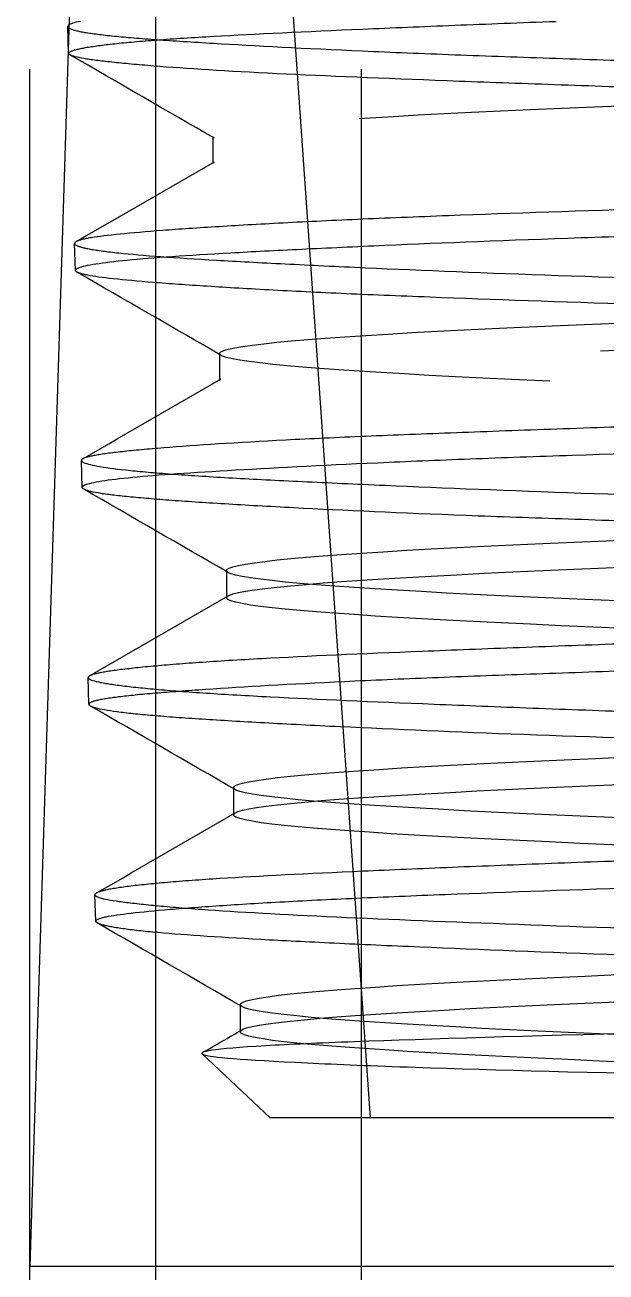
# Model space of a CAD drawing. Header units: millimetres. Extents: x -46397 to 283259, y -8690 to 23983.
# Drawn here: x 273422.9 to 273430.51, y 6804.58 to 6820.93 of the extents above; entities that cross this region are included whole.
import ezdxf

# ---------------------------------------------------------------- set-up
doc = ezdxf.new("R2010")
doc.units = ezdxf.units.MM
doc.linetypes.add('CENTER', pattern=[2, 1.25, -0.25, 0.25, -0.25])
doc.linetypes.add('PHANTOM', pattern=[63.50000000000001, 31.75, -6.35, 6.35, -6.35, 6.35, -6.35])
doc.layers.add('DUONGTAM', color=1, linetype='CENTER', lineweight=0)

# ---------------------------------------------------------------- blocks, each defined once
blk = doc.blocks.new('BO-3')
at = {"color": 251, "linetype": 'PHANTOM', "ltscale": 5, "extrusion": (0, 1, 0)}
for p, q in [((539.2956088372157, 4567.746742069157), (538.2175635868334, 4533.24908948701)), ((542.5611316619324, 4390.191239330507), (542.5611316619324, 4567.746742069179)), ((538.2175635868334, 4390.191239330507), (538.2175635868334, 4562.280497937794)), ((539.8640424600744, 4515.238244416603), (539.8640424600744, 4562.280497937736)), ((542.6763005450484, 4535.196704510501), (540.9773757933872, 4559.492460379053)), ((538.7240649175365, 4549.148747962168), (538.7131144001032, 4549.500457763916)), ((540.6121644246741, 4548.059312359281), (540.6121644246741, 4547.703695323729)), ((538.8126634001674, 4546.303133142999), (538.801651563379, 4546.65681240441)), ((540.7001982819056, 4545.213285314512), (540.7001982819056, 4544.857668278968)), ((538.9012001661758, 4543.459500543973), (538.8902242423792, 4543.812026349016)), ((540.791092446103, 4542.36784269063), (540.791092446103, 4542.012225655079)), ((538.9897272186063, 4540.616179926441), (538.9788277067128, 4540.966251527057)), ((540.8822172472137, 4539.523202016968), (540.8822172472137, 4539.167584981424)), ((539.0782792638638, 4537.772056587), (539.0674483711482, 4538.119924269686)), ((540.97167209693, 4536.67897054565), (540.97167209693, 4536.323353510106)), ((541.3618003640149, 4535.196704510501), (540.4710519846121, 4536.033660648729)), ((568.4733268096461, 4535.196704510508), (541.3618003640149, 4535.196704510508)), ((538.2175635868334, 4533.249089487017), (571.6175635868276, 4533.249089487017))]:
    blk.add_line(p, q, dxfattribs=at)
at = {"color": 251, "linetype": 'PHANTOM', "ltscale": 5}
blk.add_lwpolyline([(-606.0000573569491, 4477.681669438239), (-606.0000573569491, 4527.674642029956, -0.2844896771697005), (-491.0339997755441, 4716.345409370998, -0.2389866582865144), (491.033753531286, 4716.34547604927, -0.2844896771696986), (605.9999426430436, 4527.674642030014), (605.9999426430509, 4477.681669438297)], format="xyb", close=True, dxfattribs=at)
blk.add_lwpolyline([(-600.0000573569491, 4477.681669438239), (-600.0000573569491, 4527.696005619112, -0.2845175878861647), (-488.3209742624063, 4710.993821516439, -0.2389866582865143), (488.3208595484789, 4710.993821516498, -0.284517587886162), (599.9999426430436, 4527.69600561917), (599.9999426430509, 4477.681669438297)], format="xyb", dxfattribs=at)
for points, knots in [([(556.9842061926611, 4535.544134021391), (556.4508933403413, 4535.561680572759), (555.9128016381583, 4535.579227124126), (552.4120812717883, 4535.693086622628), (549.4248986070743, 4535.789399569749), (544.5457099565538, 4535.982025464011), (542.666966264369, 4536.078338411138), (540.7540283998242, 4536.270964305393), (540.725080460601, 4536.367277252513), (542.5356146174599, 4536.559903146775), (544.3702503441309, 4536.656216093896), (549.195998659532, 4536.848841988151), (552.1740679671639, 4536.945154935278), (558.1183445111383, 4537.13778082954), (561.0684379943996, 4537.23409377666), (565.791590453242, 4537.426719670915), (567.5518075364816, 4537.523032618043), (569.1920984845201, 4537.715658512298), (569.0676642172039, 4537.811971459425), (566.9751154226542, 4538.00459735368), (565.0126127409167, 4538.100910300807), (560.0065524497768, 4538.293536195062), (556.9765294931422, 4538.38984914219), (551.0247967730975, 4538.582475036437), (548.1192241318058, 4538.678787983565), (543.5646295486949, 4538.871413877834), (541.9279950616765, 4538.967726824954), (540.56610835623, 4539.160352719202), (540.8446104136237, 4539.256665666337), (543.2158902547671, 4539.449291560584), (545.3022994722123, 4539.545604507719), (550.4776293221512, 4539.738230401967), (553.5525537779613, 4539.834543349101), (559.4972816078225, 4540.027169243349), (562.3509636992821, 4540.123482190476), (566.7248130674707, 4540.316108084731), (568.2330804622907, 4540.412421031859), (569.3114531726169, 4540.605046926114), (568.878572070098, 4540.701359873248), (566.2325508359354, 4540.893985767489), (564.0265253192047, 4540.990298714623), (558.6934547810524, 4541.182924608878), (555.580836287234, 4541.279237556006), (549.6576493377215, 4541.471863450261), (546.8631469054963, 4541.568176397381), (542.6818634597876, 4541.760802291643), (541.3064626075211, 4541.85711523877), (540.5160493557923, 4542.049741133025), (541.1032433137589, 4542.146054080153), (544.0193156856112, 4542.338679974408), (546.3403460102272, 4542.434992921528), (551.8191674246918, 4542.62761881579), (554.9621340645826, 4542.723931762917), (560.8492047555919, 4542.916557657165), (563.5773375755234, 4543.012870604292), (567.5546325928299, 4543.205496498547), (568.7929654231993, 4543.301809445675), (569.2916532026138, 4543.494435339937), (568.5505922167795, 4543.590748287057), (565.3698523225612, 4543.783374181312), (562.9387405202724, 4543.879687128439), (557.3265921660059, 4544.072313022694), (554.1607443729881, 4544.168625969822), (548.324368857051, 4544.361251864077), (545.669678021688, 4544.457564811211), (541.9073649683851, 4544.650190705452), (540.809991407179, 4544.746503652586), (540.6061021062778, 4544.939129546841), (541.5002033944766, 4545.035442493961), (544.9395428508578, 4545.228068388224), (547.4755112121929, 4545.324381335344), (553.2081565094995, 4545.517007229606), (556.3893150972144, 4545.613320176726), (562.1604490608152, 4545.805946070988), (564.7347613623715, 4545.902259018116), (568.2715577721247, 4546.094884912363), (569.2244026107946, 4546.191197859491), (569.1311253467284, 4546.383823753753), (568.0851916970569, 4546.48013670088), (564.3939942070865, 4546.672762595128), (561.7586847281782, 4546.769075542255), (555.9187492998608, 4546.961701436518), (552.7299355390423, 4547.058014383638), (547.0385207515792, 4547.250640277893), (544.5513696954004, 4547.34695322502), (541.2501368302619, 4547.539579119275), (540.4450575440424, 4547.635892066402), (540.8371543134563, 4547.828517960657), (542.0333317992045, 4547.924830907785), (545.9689847467816, 4548.117456802032), (548.6978412349708, 4548.213769749167), (554.6315135297482, 4548.406395643415), (557.820260002336, 4548.502708590542), (563.4175830047461, 4548.695334484804), (565.8109616815345, 4548.791647431932), (568.8670997609152, 4548.984273326179), (569.5215193534968, 4549.080586273314), (568.8296737902856, 4549.273212167562), (567.4852199946763, 4549.369525114689), (563.313160968828, 4549.562151008951), (560.4968176235852, 4549.658463956072), (554.4832767712069, 4549.851089850326), (551.3023681864142, 4549.947402797454), (545.8133683443884, 4550.140028691716), (543.5201841845992, 4550.236341638836), (540.7181297085481, 4550.428967533098), (540.2169119897007, 4550.525280480218), (541.2087052305287, 4550.717906374473), (542.6990913463524, 4550.814219321601), (547.0988762101042, 4551.006845215856), (549.9963935773121, 4551.103158162983), (556.0756520171417, 4551.295784057231), (559.2409229093464, 4551.392097004373), (564.607545533916, 4551.584722898613), (566.7943190875812, 4551.681035845748), (569.3338691392273, 4551.873661740003), (569.6797032157192, 4551.969974687123), (568.3884987918427, 4552.162600581385), (566.7548973177909, 4552.258913528512), (562.1366801083204, 4552.45153942276), (559.1645401659771, 4552.547852369888), (553.0339644888008, 4552.740478264142), (549.8921411790361, 4552.83679121127), (544.6617366534483, 4553.029417105532), (542.5873671044828, 4553.125730052652), (540.3181499913917, 4553.318355946907), (540.1295133110252, 4553.414668894042), (541.718853873841, 4553.607294788289), (543.4925852127199, 4553.703607735417), (548.31934726701, 4553.896233629672), (551.3593344756227, 4553.992546576799), (557.5266117607243, 4554.185172471054), (560.63718677219, 4554.281485418182), (565.7177810351131, 4554.474111312436), (567.673992056516, 4554.570424259564), (569.66566300462, 4554.763050153819), (569.6956632817164, 4554.859363100946), (567.8102015237673, 4555.051988995201), (565.8997889592138, 4555.148301942321), (560.8749427334114, 4555.340927836583), (557.7740920340875, 4555.437240783704), (551.5849092088174, 4555.629866677966), (548.5133546863508, 4555.726179625086), (543.595878998749, 4555.918805519341), (541.7633264642791, 4556.015118466468), (540.0557780356612, 4556.207744360723), (540.1854725837475, 4556.304057307851), (542.3643011772365, 4556.496683202105), (544.407589504437, 4556.592996149233), (549.6195084447681, 4556.785622043488), (552.7740463982627, 4556.881934990615), (558.9701937545615, 4557.07456088487), (561.9950035168731, 4557.170873831998), (566.7363708038465, 4557.363499726252), (568.4400346013426, 4557.45981267338), (569.8575411554193, 4557.652438567635), (569.5674788710312, 4557.748751514762), (567.0987748886691, 4557.94137740901), (564.9267658379395, 4558.037690356145), (559.5393125314731, 4558.230316250399), (556.338439440995, 4558.326629197527), (550.1503774366283, 4558.519255091775), (547.1799693946377, 4558.615568038902), (542.627347799571, 4558.808193933164), (541.057518714224, 4558.904506880284), (539.9352977805247, 4559.097132774546), (540.3860112065449, 4559.193445721674), (543.140366220905, 4559.386071615922), (545.4365995413391, 4559.482384563056), (550.987547319266, 4559.675010457304), (554.2272446642746, 4559.771323404431), (560.39209911332, 4559.963949298686), (563.3005351225438, 4560.060262245814), (567.6521596400416, 4560.252888140069), (569.0835062553524, 4560.349201087196), (569.9058904711856, 4560.541826981451), (569.2946350527054, 4560.638139928578), (566.2595802472497, 4560.830765822826), (563.8439514669008, 4560.927078769968), (558.1420239150466, 4561.119704664208), (554.871154351451, 4561.216017611343), (548.7446650339989, 4561.408643505598), (545.90566548676, 4561.504956452711), (541.7668709189165, 4561.697582346987), (540.4783430313691, 4561.793895294108), (539.959638568107, 4561.986521188363), (540.7309321851353, 4562.082834135483), (542.9665122255392, 4562.212930700993), (543.6546884534473, 4562.246714319368), (544.4295828714385, 4562.280497937743)], [0.01420169776842965, 0.01420169776842965, 0.01420169776842965, 0.01420169776842965, 0.015625, 0.015625, 0.0234375, 0.0234375, 0.03125, 0.03125, 0.0390625, 0.0390625, 0.046875, 0.046875, 0.0546875, 0.0546875, 0.06249999999999999, 0.06249999999999999, 0.0703125, 0.0703125, 0.078125, 0.078125, 0.0859375, 0.0859375, 0.09375, 0.09375, 0.1015625, 0.1015625, 0.109375, 0.109375, 0.1171875, 0.1171875, 0.125, 0.125, 0.1328125, 0.1328125, 0.140625, 0.140625, 0.1484375, 0.1484375, 0.15625, 0.15625, 0.1640625, 0.1640625, 0.171875, 0.171875, 0.1796875, 0.1796875, 0.1875, 0.1875, 0.1953125, 0.1953125, 0.203125, 0.203125, 0.2109375, 0.2109375, 0.21875, 0.21875, 0.2265625, 0.2265625, 0.234375, 0.234375, 0.2421875, 0.2421875, 0.25, 0.25, 0.2578125, 0.2578125, 0.265625, 0.265625, 0.2734375, 0.2734375, 0.28125, 0.28125, 0.2890625, 0.2890625, 0.296875, 0.296875, 0.3046875, 0.3046875, 0.3125, 0.3125, 0.3203125, 0.3203125, 0.328125, 0.328125, 0.3359375, 0.3359375, 0.34375, 0.34375, 0.3515625, 0.3515625, 0.359375, 0.359375, 0.3671875, 0.3671875, 0.375, 0.375, 0.3828125, 0.3828125, 0.390625, 0.390625, 0.3984375, 0.3984375, 0.4062499999999999, 0.4062499999999999, 0.4140624999999999, 0.4140624999999999, 0.4218749999999999, 0.4218749999999999, 0.4296874999999999, 0.4296874999999999, 0.4375000000000001, 0.4375000000000001, 0.4453125000000001, 0.4453125000000001, 0.4531250000000001, 0.4531250000000001, 0.4609375000000001, 0.4609375000000001, 0.4687500000000001, 0.4687500000000001, 0.4765625, 0.4765625, 0.484375, 0.484375, 0.4921875, 0.4921875, 0.5, 0.5, 0.5078125, 0.5078125, 0.515625, 0.515625, 0.5234375, 0.5234375, 0.53125, 0.53125, 0.5390625, 0.5390625, 0.546875, 0.546875, 0.5546875, 0.5546875, 0.5625, 0.5625, 0.5703125, 0.5703125, 0.578125, 0.578125, 0.5859375, 0.5859375, 0.59375, 0.59375, 0.6015625, 0.6015625, 0.609375, 0.609375, 0.6171875, 0.6171875, 0.625, 0.625, 0.6328125, 0.6328125, 0.640625, 0.640625, 0.6484375, 0.6484375, 0.65625, 0.65625, 0.6640625, 0.6640625, 0.671875, 0.671875, 0.6796875, 0.6796875, 0.6875, 0.6875, 0.6953125, 0.6953125, 0.703125, 0.703125, 0.7109375, 0.7109375, 0.71875, 0.71875, 0.7265625, 0.7265625, 0.734375, 0.734375, 0.7371153846154165, 0.7371153846154165, 0.7371153846154165, 0.7371153846154165]), ([(566.3550041261187, 4535.530140692146), (565.5793030514033, 4535.574575815077), (564.640794843901, 4535.619001261988), (561.2537858443684, 4535.75976481679), (558.3345506310579, 4535.856077763918), (552.4120812717883, 4536.048703658173), (549.4248986070743, 4536.1450166053), (544.5457099565538, 4536.337642499555), (542.666966264369, 4536.433955446682), (540.7540283998242, 4536.626581340937), (540.725080460601, 4536.722894288065), (542.5356146174599, 4536.91552018232), (544.3702503441309, 4537.011833129447), (549.195998659532, 4537.204459023702), (552.1740679671639, 4537.300771970822), (558.1183445111383, 4537.493397865084), (561.0684379943996, 4537.589710812204), (565.791590453242, 4537.782336706467), (567.5518075364816, 4537.878649653587), (569.1920984845201, 4538.071275547849), (569.0676642172039, 4538.167588494976), (566.9751154226542, 4538.360214389224), (565.0126127409167, 4538.456527336351), (560.0065524497768, 4538.649153230606), (556.9765294931422, 4538.745466177741), (551.0247967730975, 4538.938092071989), (548.1192241318058, 4539.034405019109), (543.5646295486949, 4539.227030913378), (541.9279950616765, 4539.323343860498), (540.56610835623, 4539.515969754753), (540.8446104136237, 4539.612282701881), (543.2158902547671, 4539.804908596136), (545.3022994722123, 4539.901221543263), (550.4776293221512, 4540.093847437518), (553.5525537779613, 4540.190160384645), (559.4972816078225, 4540.382786278893), (562.3509636992821, 4540.479099226028), (566.7248130674707, 4540.671725120283), (568.2330804622907, 4540.76803806741), (569.3114531726169, 4540.960663961658), (568.878572070098, 4541.056976908792), (566.2325508359354, 4541.24960280304), (564.0265253192047, 4541.345915750167), (558.6934547810524, 4541.53854164443), (555.580836287234, 4541.63485459155), (549.6576493377215, 4541.827480485812), (546.8631469054963, 4541.923793432932), (542.6818634597876, 4542.116419327194), (541.3064626075211, 4542.212732274314), (540.5160493557923, 4542.405358168569), (541.1032433137589, 4542.501671115697), (544.0193156856112, 4542.694297009952), (546.3403460102272, 4542.790609957079), (551.8191674246918, 4542.983235851334), (554.9621340645826, 4543.079548798461), (560.8492047555919, 4543.272174692716), (563.5773375755234, 4543.368487639844), (567.5546325928299, 4543.561113534099), (568.7929654231993, 4543.657426481219), (569.2916532026138, 4543.850052375481), (568.5505922167795, 4543.946365322601), (565.3698523225612, 4544.138991216863), (562.9387405202724, 4544.235304163991), (557.3265921660059, 4544.427930058246), (554.1607443729881, 4544.524243005366), (548.324368857051, 4544.716868899628), (545.669678021688, 4544.813181846755), (541.9073649683851, 4545.005807740996), (540.809991407179, 4545.102120688138), (540.6061021062778, 4545.294746582385), (541.5002033944766, 4545.391059529513), (544.9395428508578, 4545.583685423768), (547.4755112121929, 4545.679998370888), (553.2081565094995, 4545.87262426515), (556.3893150972144, 4545.968937212278), (562.1604490608152, 4546.161563106532), (564.7347613623715, 4546.25787605366), (568.2715577721247, 4546.450501947915), (569.2244026107946, 4546.546814895035), (569.1311253467284, 4546.739440789297), (568.0851916970569, 4546.835753736425), (564.3939942070865, 4547.028379630672), (561.7586847281782, 4547.1246925778), (555.9187492998608, 4547.317318472062), (552.7299355390423, 4547.413631419189), (547.0385207515792, 4547.606257313437), (544.5513696954004, 4547.702570260564), (541.2501368302619, 4547.895196154819), (540.4450575440424, 4547.991509101947), (540.8371543134563, 4548.184134996209), (542.0333317992045, 4548.280447943336), (545.9689847467816, 4548.473073837584), (548.6978412349708, 4548.569386784719), (554.6315135297482, 4548.762012678966), (557.820260002336, 4548.858325626094), (563.4175830047461, 4549.050951520348), (565.8109616815345, 4549.147264467476), (568.8670997609152, 4549.339890361724), (569.5215193534968, 4549.436203308858), (568.8296737902856, 4549.628829203113), (567.4852199946763, 4549.725142150233), (563.313160968828, 4549.917768044495), (560.4968176235852, 4550.014080991623), (554.4832767712069, 4550.206706885878), (551.3023681864142, 4550.303019832998), (545.8133683443884, 4550.49564572726), (543.5201841845992, 4550.59195867438), (540.7181297085481, 4550.784584568642), (540.2169119897007, 4550.880897515763), (541.2087052305287, 4551.073523410018), (542.6990913463524, 4551.169836357152), (547.0988762101042, 4551.3624622514), (549.9963935773121, 4551.458775198535), (556.0756520171417, 4551.651401092782), (559.2409229093464, 4551.747714039917), (564.607545533916, 4551.940339934157), (566.7943190875812, 4552.036652881292), (569.3338691392273, 4552.229278775547), (569.6797032157192, 4552.325591722674), (568.3884987918427, 4552.518217616929), (566.7548973177909, 4552.614530564057), (562.1366801083204, 4552.807156458312), (559.1645401659771, 4552.903469405439), (553.0339644888008, 4553.096095299694), (549.8921411790361, 4553.192408246814), (544.6617366534483, 4553.385034141076), (542.5873671044828, 4553.481347088196), (540.3181499913917, 4553.673972982459), (540.1295133110252, 4553.770285929586), (541.718853873841, 4553.962911823834), (543.4925852127199, 4554.059224770961), (548.31934726701, 4554.251850665216), (551.3593344756227, 4554.348163612343), (557.5266117607243, 4554.540789506598), (560.63718677219, 4554.637102453726), (565.7177810351131, 4554.829728347981), (567.673992056516, 4554.926041295108), (569.66566300462, 4555.118667189363), (569.6956632817164, 4555.21498013649), (567.8102015237673, 4555.407606030745), (565.8997889592138, 4555.503918977873), (560.8749427334114, 4555.696544872128), (557.7740920340875, 4555.792857819248), (551.5849092088174, 4555.98548371351), (548.5133546863508, 4556.081796660637), (543.595878998749, 4556.274422554892), (541.7633264642791, 4556.37073550202), (540.0557780356612, 4556.563361396275), (540.1854725837475, 4556.659674343395), (542.3643011772365, 4556.852300237657), (544.407589504437, 4556.948613184784), (549.6195084447681, 4557.141239079039), (552.7740463982627, 4557.237552026159), (558.9701937545615, 4557.430177920414), (561.9950035168731, 4557.526490867542), (566.7363708038465, 4557.719116761797), (568.4400346013426, 4557.815429708924), (569.8575411554193, 4558.008055603179), (569.5674788710312, 4558.104368550306), (567.0987748886691, 4558.296994444561), (564.9267658379395, 4558.393307391689), (559.5393125314731, 4558.585933285944), (556.338439440995, 4558.682246233071), (550.1503774366283, 4558.874872127326), (547.1799693946377, 4558.971185074446), (542.627347799571, 4559.163810968708), (541.057518714224, 4559.260123915828), (539.9352977805247, 4559.452749810091), (540.3860112065449, 4559.549062757218), (543.140366220905, 4559.741688651466), (545.4365995413391, 4559.8380015986), (550.987547319266, 4560.030627492848), (554.2272446642746, 4560.126940439983), (560.39209911332, 4560.319566334238), (563.3005351225438, 4560.415879281358), (567.6521596400416, 4560.608505175613), (569.0835062553524, 4560.70481812274), (569.9058904711856, 4560.897444016995), (569.2946350527054, 4560.99375696413), (566.2595802472497, 4561.186382858377), (563.8439514669008, 4561.282695805512), (558.1420239150466, 4561.475321699752), (554.871154351451, 4561.571634646887), (548.7446650339989, 4561.764260541142), (545.90566548676, 4561.860573488262), (541.7668709189165, 4562.053199382532), (540.4783430313691, 4562.149512329652), (540.1878685319389, 4562.257382830434), (540.1715875643422, 4562.268940384089), (540.1698940584902, 4562.280497937743)], [0.004206854208497886, 0.004206854208497886, 0.004206854208497886, 0.004206854208497886, 0.0078125, 0.0078125, 0.015625, 0.015625, 0.0234375, 0.0234375, 0.03125, 0.03125, 0.0390625, 0.0390625, 0.046875, 0.046875, 0.0546875, 0.0546875, 0.0625, 0.0625, 0.0703125, 0.0703125, 0.078125, 0.078125, 0.0859375, 0.0859375, 0.09374999999999999, 0.09374999999999999, 0.1015625, 0.1015625, 0.109375, 0.109375, 0.1171875, 0.1171875, 0.125, 0.125, 0.1328125, 0.1328125, 0.140625, 0.140625, 0.1484375, 0.1484375, 0.15625, 0.15625, 0.1640625, 0.1640625, 0.171875, 0.171875, 0.1796875, 0.1796875, 0.1875, 0.1875, 0.1953125, 0.1953125, 0.203125, 0.203125, 0.2109375, 0.2109375, 0.21875, 0.21875, 0.2265625, 0.2265625, 0.234375, 0.234375, 0.2421875, 0.2421875, 0.25, 0.25, 0.2578125, 0.2578125, 0.265625, 0.265625, 0.2734375, 0.2734375, 0.28125, 0.28125, 0.2890625, 0.2890625, 0.296875, 0.296875, 0.3046875, 0.3046875, 0.3125, 0.3125, 0.3203125, 0.3203125, 0.328125, 0.328125, 0.3359375, 0.3359375, 0.34375, 0.34375, 0.3515625, 0.3515625, 0.3593750000000001, 0.3593750000000001, 0.3671874999999999, 0.3671874999999999, 0.375, 0.375, 0.3828125, 0.3828125, 0.390625, 0.390625, 0.3984375, 0.3984375, 0.40625, 0.40625, 0.4140625, 0.4140625, 0.4218750000000001, 0.4218750000000001, 0.4296874999999999, 0.4296874999999999, 0.4375, 0.4375, 0.4453125, 0.4453125, 0.453125, 0.453125, 0.4609375, 0.4609375, 0.46875, 0.46875, 0.4765625, 0.4765625, 0.4843750000000001, 0.4843750000000001, 0.4921874999999999, 0.4921874999999999, 0.5, 0.5, 0.5078125, 0.5078125, 0.515625, 0.515625, 0.5234375, 0.5234375, 0.53125, 0.53125, 0.5390625, 0.5390625, 0.546875, 0.546875, 0.5546875, 0.5546875, 0.5625, 0.5625, 0.5703125, 0.5703125, 0.578125, 0.578125, 0.5859375, 0.5859375, 0.59375, 0.59375, 0.6015625, 0.6015625, 0.609375, 0.609375, 0.6171875, 0.6171875, 0.625, 0.625, 0.6328125, 0.6328125, 0.640625, 0.640625, 0.6484375, 0.6484375, 0.65625, 0.65625, 0.6640625, 0.6640625, 0.671875, 0.671875, 0.6796875, 0.6796875, 0.6875, 0.6875, 0.6953125, 0.6953125, 0.703125, 0.703125, 0.7109375, 0.7109375, 0.71875, 0.71875, 0.7265625, 0.7265625, 0.727500000000027, 0.727500000000027, 0.727500000000027, 0.727500000000027]), ([(538.7553180687828, 4549.466937307709), (538.7974270037666, 4549.450182514291), (538.8717540288926, 4549.433563116934), (538.9761169278063, 4549.417448163495), (539.08047982672, 4549.401333210055), (539.2150090470677, 4549.385616303396), (539.379282542388, 4549.370046683249)], [0.4747478317580733, 0.4747478317580733, 0.4747478317580733, 0.4747478317580733, 0.4758617473989215, 0.4758617473989215, 0.4758617473989215, 0.4769756630397698, 0.4769756630397698, 0.4769756630397698, 0.4769756630397698]), ([(538.9466269661498, 4549.224529879273), (539.0425729846756, 4549.241438078472), (539.1688145852531, 4549.258380584481), (539.3250746967387, 4549.275127742967), (539.4813348082243, 4549.291874901453), (539.6676108677057, 4549.30842611202), (539.8846735959523, 4549.324757791841)], [0.2670533862538853, 0.2670533862538853, 0.2670533862538853, 0.2670533862538853, 0.2681614915910384, 0.2681614915910384, 0.2681614915910384, 0.2692695969281914, 0.2692695969281914, 0.2692695969281914, 0.2692695969281914]), ([(539.8392317859107, 4548.982204623677), (539.6278068953543, 4548.999009337687), (539.4446902054478, 4549.01566139072), (539.2908809613727, 4549.032119127787), (539.1370717172977, 4549.048576864854), (539.014748866728, 4549.064623520902), (538.9238725963514, 4549.080333872127)], [0.26151285956812, 0.26151285956812, 0.26151285956812, 0.26151285956812, 0.262620964905273, 0.262620964905273, 0.262620964905273, 0.2637290702424261, 0.2637290702424261, 0.2637290702424261, 0.2637290702424261]), ([(543.939725760225, 4549.124854937243), (544.3690518388175, 4549.108723074354), (544.8167275679298, 4549.093012561851), (545.2823233626259, 4549.077451662833), (545.747919157322, 4549.061890763816), (546.2314363923506, 4549.046479686014), (546.7330710408278, 4549.030765251631)], [0.4825452412440111, 0.4825452412440111, 0.4825452412440111, 0.4825452412440111, 0.4836591568848594, 0.4836591568848594, 0.4836591568848594, 0.4847730725257076, 0.4847730725257076, 0.4847730725257076, 0.4847730725257076]), ([(539.0199420069112, 4546.73162540705), (538.9244860739273, 4546.715917362006), (538.8594551015121, 4546.699898958879), (538.826826182456, 4546.683410860092), (538.7941972633998, 4546.666922761306), (538.7933739613509, 4546.650017796568), (538.8235849725897, 4546.633079764306)], [0.5371271076455755, 0.5371271076455755, 0.5371271076455755, 0.5371271076455755, 0.5382410232864238, 0.5382410232864238, 0.5382410232864238, 0.539354938927272, 0.539354938927272, 0.539354938927272, 0.539354938927272]), ([(540.6946702642017, 4546.876617891296), (540.4207580295333, 4546.859727521154), (540.1721375814523, 4546.842877253108), (539.9556215474149, 4546.826532048475), (539.5225894793402, 4546.79384163921), (539.2108538728498, 4546.763041497125), (539.0199420069112, 4546.73162540705)], [0.5337853607230307, 0.5337853607230307, 0.5337853607230307, 0.5337853607230307, 0.534899276363879, 0.534899276363879, 0.534899276363879, 0.5371271076455755, 0.5371271076455755, 0.5371271076455755, 0.5371271076455755]), ([(546.5618101730361, 4544.27272607719), (546.0640505045885, 4544.255758003452), (545.5785983944952, 4544.238876826163), (545.1181390921993, 4544.222514507568), (544.6576797899033, 4544.206152188974), (544.2191125614336, 4544.190203526738), (543.8021013656689, 4544.17443521434), (543.3850901699043, 4544.158666901942), (542.9896346620517, 4544.143078923287), (542.6161739911186, 4544.12724029367)], [0.5928228896879882, 0.5928228896879882, 0.5928228896879882, 0.5928228896879882, 0.5939368053288365, 0.5939368053288365, 0.5939368053288365, 0.5950507209696847, 0.5950507209696847, 0.5950507209696847, 0.596164636610533, 0.596164636610533, 0.596164636610533, 0.596164636610533]), ([(539.970625720307, 4543.976951657616), (539.7606205821794, 4543.960079882007), (539.5781514123955, 4543.943277570241), (539.4282504353614, 4543.926946316726), (539.2783494583273, 4543.910615063211), (539.1601629765646, 4543.894713684651), (539.0729723054974, 4543.878975697891)], [0.5995063835330777, 0.5995063835330777, 0.5995063835330777, 0.5995063835330777, 0.600620299173926, 0.600620299173926, 0.600620299173926, 0.6017342148147743, 0.6017342148147743, 0.6017342148147743, 0.6017342148147743]), ([(539.0729723054974, 4543.878975697891), (538.9857816344593, 4543.863237711132), (538.9295889135101, 4543.847663378558), (538.9047875126707, 4543.831797317598), (538.8799861118314, 4543.815931256639), (538.8869120166055, 4543.799600314913), (538.9259068413521, 4543.782780660058)], [0.6017342148147743, 0.6017342148147743, 0.6017342148147743, 0.6017342148147743, 0.6028481304556225, 0.6028481304556225, 0.6028481304556225, 0.6039620460964708, 0.6039620460964708, 0.6039620460964708, 0.6039620460964708]), ([(540.8048529298103, 4543.681347562062), (541.3593846262083, 4543.714201406754), (542.0187244275585, 4543.749036480378), (542.7741113436641, 4543.782933620703), (543.1518048017169, 4543.799882190866), (543.5540911735152, 4543.816658179854), (543.9817543205572, 4543.833228891697), (544.4094174675993, 4543.84979960354), (544.8595008323027, 4543.866039122538), (545.3244330770976, 4543.881902924495)], [0.1418374831555902, 0.1418374831555902, 0.1418374831555902, 0.1418374831555902, 0.1440536938298963, 0.1440536938298963, 0.1440536938298963, 0.1451617991670494, 0.1451617991670494, 0.1451617991670494, 0.1462699045042024, 0.1462699045042024, 0.1462699045042024, 0.1462699045042024]), ([(540.8696377391461, 4543.583370859964), (541.1485643903434, 4543.567646299682), (541.4543709915015, 4543.55206346975), (541.7871986415412, 4543.536142689762), (542.1200262915809, 4543.520221909774), (542.4810393750668, 4543.50379342544), (542.8676667887776, 4543.48680008369)], [0.6084177086598638, 0.6084177086598638, 0.6084177086598638, 0.6084177086598638, 0.6095316243007121, 0.6095316243007121, 0.6095316243007121, 0.6106455399415603, 0.6106455399415603, 0.6106455399415603, 0.6106455399415603]), ([(545.267578602623, 4543.041922385371), (544.8034311636002, 4543.057676702516), (544.3533684042923, 4543.073539212743), (543.9282976487302, 4543.089664017429), (543.0781561376061, 4543.121913626801), (542.3271768852719, 4543.156191336402), (541.673695723759, 4543.190392824425)], [0.1274321137726007, 0.1274321137726007, 0.1274321137726007, 0.1274321137726007, 0.1285402191097537, 0.1285402191097537, 0.1285402191097537, 0.1307564297840598, 0.1307564297840598, 0.1307564297840598, 0.1307564297840598]), ([(539.3368207265157, 4541.060522443146), (539.2138236732571, 4541.043807383106), (539.121580601728, 4541.027281531988), (539.0621660245233, 4541.01120319618), (538.9433368701139, 4540.979046524564), (538.9510029852972, 4540.948436210081), (539.0860912587959, 4540.915617278752)], [0.6652274063431248, 0.6652274063431248, 0.6652274063431248, 0.6652274063431248, 0.666341321983973, 0.666341321983973, 0.666341321983973, 0.6685691532656696, 0.6685691532656696, 0.6685691532656696, 0.6685691532656696]), ([(540.4344800754334, 4541.162547867989), (540.1918321911653, 4541.145478447845), (539.9791862242273, 4541.128278521657), (539.7961831255816, 4541.111218122907), (539.6131800269359, 4541.094157724157), (539.4598177798325, 4541.077237503185), (539.3368207265157, 4541.060522443146)], [0.6629995750614283, 0.6629995750614283, 0.6629995750614283, 0.6629995750614283, 0.6641134907022765, 0.6641134907022765, 0.6641134907022765, 0.6652274063431248, 0.6652274063431248, 0.6652274063431248, 0.6652274063431248]), ([(539.8584282642987, 4540.764316923767), (540.0485406793014, 4540.78032443445), (540.2710252589313, 4540.796772005709), (540.5198148090276, 4540.813630706067), (541.0173939092201, 4540.847348106781), (541.6233734299894, 4540.882178181611), (542.3384891620954, 4540.916046857379)], [0.07645926826356043, 0.07645926826356043, 0.07645926826356043, 0.07645926826356043, 0.07756737360071349, 0.07756737360071349, 0.07756737360071349, 0.07978358427501957, 0.07978358427501957, 0.07978358427501957, 0.07978358427501957]), ([(540.4735345073859, 4540.41942595311), (540.2293594098301, 4540.435322084701), (540.0133035350591, 4540.451040862947), (539.8262053966173, 4540.467027197574), (539.6391072581755, 4540.483013532201), (539.4823077825422, 4540.499211304519), (539.3580960957916, 4540.515881575684)], [0.06870253090348906, 0.06870253090348906, 0.06870253090348906, 0.06870253090348906, 0.06981063624064211, 0.06981063624064211, 0.06981063624064211, 0.07091874157779515, 0.07091874157779515, 0.07091874157779515, 0.07091874157779515]), ([(542.2781497813121, 4540.320338730973), (541.9216100962658, 4540.337549411375), (541.5912117093103, 4540.354503366561), (541.2906096473453, 4540.370980356845), (540.9900075853802, 4540.387457347129), (540.7177096049418, 4540.403529821528), (540.4735345073859, 4540.41942595311)], [0.06648632022918297, 0.06648632022918297, 0.06648632022918297, 0.06648632022918297, 0.067594425566336, 0.067594425566336, 0.067594425566336, 0.06870253090348906, 0.06870253090348906, 0.06870253090348906, 0.06870253090348906]), ([(540.7056009371881, 4538.33062594404), (540.4482798436948, 4538.314451708949), (540.2171551313659, 4538.297612182836), (540.0178044403729, 4538.280427736452), (539.8184537493798, 4538.263243290068), (539.6509461922687, 4538.245904202307), (539.5143979823042, 4538.228712828397), (539.3778497723397, 4538.211521454487), (539.2722648064082, 4538.19447775478), (539.1979074631236, 4538.177673076079)], [0.7264927665897786, 0.7264927665897786, 0.7264927665897786, 0.7264927665897786, 0.7276066822306267, 0.7276066822306267, 0.7276066822306267, 0.728720597871475, 0.728720597871475, 0.728720597871475, 0.7298345135123233, 0.7298345135123233, 0.7298345135123233, 0.7298345135123233]), ([(540.7474988473696, 4537.980313098346), (541.0070827831223, 4537.997617712466), (541.2939573909971, 4538.01476399809), (541.6078547894722, 4538.031622667902), (541.9217521879473, 4538.048481337715), (542.2626699556713, 4538.065051688533), (542.6313230528613, 4538.081429645656)], [0.01440536938298988, 0.01440536938298988, 0.01440536938298988, 0.01440536938298988, 0.01551347472014292, 0.01551347472014292, 0.01551347472014292, 0.01662158005729596, 0.01662158005729596, 0.01662158005729596, 0.01662158005729596]), ([(539.8349036701256, 4537.981020136143), (540.015034731623, 4537.963685300219), (540.2244468097342, 4537.946310356961), (540.4621945426334, 4537.92915501742), (540.9376900084317, 4537.894844338338), (541.5273239903327, 4537.861548616045), (542.2305871069257, 4537.828997935943), (542.9338502235187, 4537.796447255841), (543.7276292149909, 4537.76561348762), (544.6089319042221, 4537.732558305648)], [0.7342901760757162, 0.7342901760757162, 0.7342901760757162, 0.7342901760757162, 0.7354040917165645, 0.7354040917165645, 0.7354040917165645, 0.737631922998261, 0.737631922998261, 0.737631922998261, 0.7398597542799574, 0.7398597542799574, 0.7398597542799574, 0.7398597542799574]), ([(539.8258195271483, 4537.628870755205), (539.6479165819474, 4537.645831014652), (539.5014665915514, 4537.663267417662), (539.3873462718038, 4537.680571264023), (539.2732259520562, 4537.697875110385), (539.190749213245, 4537.715111442401), (539.1397461167653, 4537.732102633792)], [0.006648632022918613, 0.006648632022918613, 0.006648632022918613, 0.006648632022918613, 0.007756737360071652, 0.007756737360071652, 0.007756737360071652, 0.008864842697224689, 0.008864842697224689, 0.008864842697224689, 0.008864842697224689]), ([(544.6089319042221, 4537.732558305648), (545.4902345934825, 4537.699503123669), (546.4702426361619, 4537.663657182569), (547.4952831561677, 4537.629458951214), (548.5203236761445, 4537.59526071986), (549.5978883751959, 4537.562412986565), (550.7298376113176, 4537.530001513409), (551.8617868474685, 4537.497590040253), (553.0104231571604, 4537.466568377178), (554.1683029649721, 4537.433049906405), (555.3261827728129, 4537.399531435633), (556.504264259187, 4537.363821462557), (557.6609136771585, 4537.329373275996)], [0.7398597542799574, 0.7398597542799574, 0.7398597542799574, 0.7398597542799574, 0.7420875855616538, 0.7420875855616538, 0.7420875855616538, 0.7443154168433502, 0.7443154168433502, 0.7443154168433502, 0.7465432481250467, 0.7465432481250467, 0.7465432481250467, 0.7487710794067431, 0.7487710794067431, 0.7487710794067431, 0.7487710794067431]), ([(557.6609136771585, 4537.329373276003), (559.028927820531, 4537.303601538628), (560.3580210026412, 4537.279150095161), (562.8866517756833, 4537.230141429874), (564.0676400253433, 4537.204444974912), (566.6672517622355, 4537.138270419124), (567.9241537814378, 4537.101186677832), (569.7676043855026, 4537.025657860348), (570.2094684297044, 4536.985394667103), (570.3950819915044, 4536.915315115246), (570.1490752270038, 4536.88368247735), (569.2563058757514, 4536.82953350525), (568.8521487238759, 4536.80980910634), (567.3959758120182, 4536.752531597424), (566.1044048247859, 4536.717912609452), (562.9929844059516, 4536.644392288817), (561.1886057886295, 4536.603465811411), (557.561072785029, 4536.532792217582), (555.7764933611325, 4536.501573140693), (553.0409769738326, 4536.447311145774), (552.092090859107, 4536.427989587395), (549.4132708139659, 4536.373691981371), (547.759682954289, 4536.341445915754), (544.7544257594272, 4536.268487379715), (543.4485629687842, 4536.228224794137), (542.0023412435548, 4536.173742466006), (541.6122176513309, 4536.156719974944), (540.6165227383608, 4536.09988828118), (540.39107910241, 4536.05912941616), (540.5840629139566, 4535.990352476492), (540.9882158812834, 4535.956424702363), (542.2439839693834, 4535.896090091166), (542.7167572642211, 4535.876999750955), (544.309439896926, 4535.822780466118), (545.6157975876995, 4535.790296891861), (548.6612806528283, 4535.716852594753), (550.3905141850701, 4535.677704839367), (553.7750046690344, 4535.609556009094), (555.3941958672658, 4535.578385423029), (556.9842061926611, 4535.544134021391)], [-5.991371409051268, -5.991371409051268, -5.991371409051268, -5.991371409051268, -5.756166265369289, -5.756166265369289, -5.515869508332662, -5.515869508332662, -5.167354295025026, -5.167354295025026, -4.794197810695945, -4.794197810695945, -4.422974596850856, -4.422974596850856, -4.224999867509494, -4.224999867509494, -3.835017350799232, -3.835017350799232, -3.438430598974849, -3.438430598974849, -3.085621105148252, -3.085621105148252, -2.895457568241778, -2.895457568241778, -2.534856302968772, -2.534856302968772, -2.15151326536892, -2.15151326536892, -1.96976916161726, -1.96976916161726, -1.564135986290515, -1.564135986290515, -1.177054789247284, -1.177054789247284, -1.000421091336177, -1.000421091336177, -0.6602304835031685, -0.6602304835031685, -0.308797761784857, -0.308797761784857, 0, 0, 0, 0])]:
    blk.add_open_spline(points, degree=3, knots=knots, dxfattribs=at)
for points in [[(538.877599980653, 4549.567550405463), (538.7124748627539, 4549.534694204744), (538.671100198786, 4549.500446894559), (538.7553180687828, 4549.466937307709)], [(542.5747960545123, 4549.466946785677), (542.9520399727044, 4549.483248048553), (543.3575349153252, 4549.500315396432), (543.780264304165, 4549.517278339681)], [(543.780264304165, 4549.517278339681), (544.2029936929757, 4549.534241282923), (544.6447131814202, 4549.551180284052), (545.105079958943, 4549.567881821004)], [(539.379282542388, 4549.370046683249), (539.5435560377373, 4549.354477063109), (539.737572867336, 4549.339054699256), (539.9619520332781, 4549.32333809436)], [(539.8846735959523, 4549.324757791841), (540.1017363242281, 4549.341089471654), (540.3501230518741, 4549.35720122061), (540.6234215491859, 4549.372906789238)], [(540.6234215491859, 4549.372906789238), (541.1700185437803, 4549.404317926488), (541.8203082181863, 4549.434344259917), (542.5747960545123, 4549.466946785677)], [(538.7511059405515, 4549.174381912399), (538.784891865449, 4549.190667632382), (538.850680947653, 4549.207621680082), (538.9466269661498, 4549.224529879273)], [(539.9619520332781, 4549.32333809436), (540.1863311992493, 4549.307621489465), (540.442568038241, 4549.291482008444), (540.723660586169, 4549.274928530951)], [(540.723660586169, 4549.274928530951), (541.2858456820541, 4549.241821575957), (541.9501022344339, 4549.207586453475), (542.7160643716925, 4549.174245944781)], [(538.9238725963514, 4549.080333872127), (538.7421200555982, 4549.111754574569), (538.6835340907273, 4549.141810472425), (538.7511059405515, 4549.174381912399)], [(540.6334644153831, 4548.034735865655), (540.0028553782322, 4548.399362100867), (539.3722166891675, 4548.763937066953), (538.7415576553904, 4549.128476844828)], [(542.7160643716925, 4549.174245944781), (543.0990454403509, 4549.157575690431), (543.5103996816324, 4549.140986800139), (543.939725760225, 4549.124854937243)], [(541.4485978935554, 4548.881720721922), (540.7971807037829, 4548.914229922459), (540.2620815669943, 4548.948595195634), (539.8392317859107, 4548.982204623677)], [(543.6813320269284, 4548.787567717485), (542.8468061212625, 4548.819032202347), (542.1000150833279, 4548.849211521378), (541.4485978935554, 4548.881720721922)], [(545.001129538985, 4548.73932951644), (544.5382938210969, 4548.75581660563), (544.0985949797323, 4548.771835475058), (543.6813320269284, 4548.787567717485)], [(546.4419171220507, 4548.689122156164), (545.9469878813543, 4548.705995428365), (545.463965256873, 4548.722842427243), (545.001129538985, 4548.73932951644)], [(538.821037813992, 4546.68028898149), (539.4250765878242, 4547.029468077944), (540.0290954109805, 4547.378681583232), (540.6330856718996, 4547.727944298993)], [(546.6239386402885, 4547.120491301339), (545.6274822724517, 4547.087781121536), (544.7044365001202, 4547.056867851283), (543.8557954048156, 4547.025423590308)], [(541.5941985246318, 4546.927420878146), (541.2685888670385, 4546.910513891791), (540.9685824988992, 4546.89350826143), (540.6946702642017, 4546.876617891296)], [(542.6482627419755, 4546.977446272595), (542.2710215334955, 4546.961134307134), (541.919808182196, 4546.944327864509), (541.5941985246318, 4546.927420878146)], [(543.8557954048156, 4547.025423590308), (543.4314748571487, 4547.009701459825), (543.0255039504264, 4546.993758238063), (542.6482627419755, 4546.977446272595)], [(542.864085703739, 4546.633041060104), (543.6336992024735, 4546.667055614929), (544.4901908411412, 4546.700744764948), (545.4356841030531, 4546.733393742154)], [(545.4356841030531, 4546.733393742154), (545.908430734009, 4546.74971823076), (546.4015871159208, 4546.765754950331), (546.9054565182014, 4546.781454033047)], [(538.8235849725897, 4546.633079764306), (538.8537959837995, 4546.616141732044), (538.9150439752266, 4546.599170878912), (539.0076670449052, 4546.582359959688)], [(539.0076670449052, 4546.582359959688), (539.100290114613, 4546.565549040464), (539.2252683558909, 4546.548804079259), (539.3805691156886, 4546.532459862126)], [(540.8460013769218, 4546.534287051112), (541.1278845921624, 4546.549927435317), (541.4377423022233, 4546.565751072387), (541.7765017482743, 4546.582346629515)], [(541.7765017482743, 4546.582346629515), (542.1152611943544, 4546.598942186651), (542.4792789543862, 4546.616033782691), (542.864085703739, 4546.633041060104)], [(538.8579244057182, 4546.338538614309), (538.9447481367388, 4546.372488315134), (539.1545177276712, 4546.406396169139), (539.4919547978789, 4546.439317533757)], [(539.3805691156886, 4546.532459862126), (539.6911706352257, 4546.499771427862), (540.1183024352067, 4546.469058472703), (540.659553597885, 4546.437628038813)], [(539.4919547978789, 4546.439317533757), (539.8293918681156, 4546.472238898376), (540.2822349464986, 4546.50300628271), (540.8460013769218, 4546.534287051112)], [(540.659553597885, 4546.437628038813), (540.9301791792095, 4546.421912821872), (541.2309408775182, 4546.405876789282), (541.5586596200592, 4546.389209107798)], [(538.821654900792, 4546.288152095996), (538.8020800438244, 4546.304627695903), (538.8145125401788, 4546.321563763897), (538.8579244057182, 4546.338538614309)], [(538.9750918407808, 4546.240175515257), (538.8928670710884, 4546.255820805196), (538.8412297577888, 4546.271676496097), (538.821654900792, 4546.288152095996)], [(540.7211725308443, 4545.189020464557), (540.0912699773908, 4545.553218617079), (539.4613379731891, 4545.917365814621), (538.8313858143229, 4546.281478119938)], [(539.8358525616059, 4546.145046582435), (539.4255208592222, 4546.177997428185), (539.1395413801656, 4546.208884935386), (538.9750918407808, 4546.240175515257)], [(541.5586596200592, 4546.389209107798), (541.8863783626293, 4546.372541426321), (542.2377453461522, 4546.355537835701), (542.6120012948522, 4546.338566403301)], [(542.6120012948522, 4546.338566403301), (543.3605131923105, 4546.304623538494), (544.2005316179129, 4546.270986378699), (545.1335764405085, 4546.238281364702)], [(545.1335764405085, 4546.238281364702), (546.0666212630749, 4546.205576350698), (547.0597545201308, 4546.174923254239), (548.110718472657, 4546.143434322086)], [(540.5388559976418, 4546.094769850166), (540.2771031248558, 4546.111690291447), (540.0410184127977, 4546.128571159552), (539.8358525616059, 4546.145046582435)], [(541.4042028957047, 4546.043855216001), (541.089150146232, 4546.060797311304), (540.8006088704278, 4546.077849408877), (540.5388559976418, 4546.094769850166)], [(542.4295548778318, 4545.993795395207), (542.0608173454821, 4546.010096429582), (541.7192556451482, 4546.026913120699), (541.4042028957047, 4546.043855216001)], [(543.6090593129338, 4545.945929125421), (543.1948357592337, 4545.961598041871), (542.7982924102107, 4545.977494360832), (542.4295548778318, 4545.993795395207)], [(546.3313769045635, 4545.850542320051), (545.3447739475814, 4545.883549627983), (544.437506420305, 4545.91459129252), (543.6090593129338, 4545.945929125421)], [(538.9080268505204, 4543.833764708961), (539.5125349842419, 4544.183209245555), (540.1170225182432, 4544.532689411386), (540.7214804083342, 4544.882220828007)], [(542.6161739911186, 4544.12724029367), (542.2427133201854, 4544.11140166406), (541.8899260692997, 4544.095204679234), (541.5675380758767, 4544.078567958004)], [(541.5675380758767, 4544.078567958004), (540.9227620890597, 4544.045294515545), (540.3906359965913, 4544.010695208821), (539.970625720307, 4543.976951657616)], [(545.3244330770976, 4543.881902924495), (546.2542975667166, 4543.913630528394), (547.2511100532138, 4543.943988727315), (548.3160378665489, 4543.9770284156)], [(538.9259068413521, 4543.782780660058), (539.0038964908163, 4543.749141350341), (539.2068121172488, 4543.714559673001), (539.5323316279682, 4543.681006074836)], [(539.502716179355, 4543.586262114284), (539.8175784436462, 4543.618089402702), (540.2503212333831, 4543.648493717363), (540.8048529298103, 4543.681347562062)], [(539.5323316279682, 4543.681006074836), (539.695091383328, 4543.66422927575), (539.889965442213, 4543.647577472173), (540.1143128332333, 4543.631269613204)], [(540.1143128332333, 4543.631269613204), (540.3386602242826, 4543.614961754229), (540.5907110879198, 4543.599095420246), (540.8696377391461, 4543.583370859964)], [(539.1083004118991, 4543.385576444536), (538.9204680058756, 4543.418146300723), (538.8612303192494, 4543.452702857237), (538.9267689253611, 4543.486754979462)], [(538.9267689253611, 4543.486754979462), (538.9923075315019, 4543.520807101693), (539.187853915093, 4543.554434825866), (539.502716179355, 4543.586262114284)], [(542.8676667887776, 4543.48680008369), (543.6409216162283, 4543.452813400185), (544.4963987789524, 4543.418265473174), (545.431464945781, 4543.384898988817)], [(540.8126245790045, 4542.342896968719), (540.1823745789588, 4542.707372589681), (539.5520940267597, 4543.071795590313), (538.9217925554549, 4543.436182524678)], [(539.4828349972377, 4543.337771868555), (539.3278365467268, 4543.353481308699), (539.20221661494, 4543.369291516439), (539.1083004118991, 4543.385576444536)], [(540.0368096325838, 4543.290414488063), (539.8225485678413, 4543.306394711184), (539.6378334477486, 4543.322062428404), (539.4828349972377, 4543.337771868555)], [(545.431464945781, 4543.384898988817), (546.3665311126388, 4543.351532504454), (547.3926657613774, 4543.319079469078), (548.4543092680979, 4543.287619943632)], [(540.7691071002919, 4543.241385858371), (540.4948732997291, 4543.258141470546), (540.2510706972971, 4543.274434264935), (540.0368096325838, 4543.290414488063)], [(541.673695723759, 4543.190392824425), (541.3469551429735, 4543.207493568432), (541.0433409008838, 4543.224630246197), (540.7691071002919, 4543.241385858371)], [(546.7098239207407, 4542.994359059758), (546.2125457033981, 4543.010421423602), (545.7317260416457, 4543.026168068234), (545.267578602623, 4543.041922385371)], [(538.9966722908721, 4540.987138983804), (539.6021095204924, 4541.33719056418), (540.2075253779476, 4541.687279117959), (540.8129104150285, 4542.037420973804)], [(544.6284874911071, 4541.357875271267), (544.1816355880001, 4541.341025730977), (543.7548269745894, 4541.324457827734), (543.3551035410783, 4541.308330639044)], [(546.0198250178073, 4541.408849735471), (545.539287892112, 4541.391750328821), (545.0753393942723, 4541.374724811558), (544.6284874911071, 4541.357875271267)], [(541.25252205375, 4541.212855650429), (540.9517153127817, 4541.196573409838), (540.6771279596724, 4541.179617288133), (540.4344800754334, 4541.162547867989)], [(543.3551035410783, 4541.308330639044), (542.5556566740561, 4541.276076261656), (541.8541355357156, 4541.24542013161), (541.25252205375, 4541.212855650429)], [(543.4885339757311, 4540.966076260218), (543.8941070625733, 4540.982367483037), (544.3201082074957, 4540.998242456957), (544.7661650307127, 4541.014010059069)], [(544.7661650307127, 4541.014010059069), (545.2122218539589, 4541.029777661181), (545.6783345236909, 4541.045437900098), (546.164844310988, 4541.061497613238)], [(539.0860912587959, 4540.915617278752), (539.1536353955162, 4540.899207813087), (539.2541612440546, 4540.882002657057), (539.3847889041936, 4540.864826467743)], [(539.3847889041936, 4540.864826467743), (539.5154165643617, 4540.847650278429), (539.6762845622725, 4540.830439124493), (539.866858125868, 4540.813428637495)], [(542.3384891620954, 4540.916046857379), (542.6960470281192, 4540.932981195259), (543.0829608888598, 4540.949785037392), (543.4885339757311, 4540.966076260218)], [(539.0916996808373, 4540.668649901851), (539.1573910599982, 4540.685028426193), (539.2542930089985, 4540.70099327873), (539.3820246722898, 4540.716813701143)], [(539.3820246722898, 4540.716813701143), (539.5097563355812, 4540.732634123549), (539.6683158493252, 4540.748309413077), (539.8584282642987, 4540.764316923767)], [(539.866858125868, 4540.813428637495), (540.0574316894636, 4540.79641815049), (540.277710969618, 4540.779608335335), (540.5282415134716, 4540.763025609598)], [(540.5282415134716, 4540.763025609598), (540.778772057296, 4540.746442883861), (541.0614190659835, 4540.730004868685), (541.368482596823, 4540.713961683006)], [(541.368482596823, 4540.713961683006), (541.982609658502, 4540.681875311642), (542.6963806961139, 4540.65125258407), (543.5092713611666, 4540.618097293049)], [(539.3580960957916, 4540.515881575684), (539.1096727222903, 4540.549222118007), (538.9861473376513, 4540.584146351077), (538.9897905015969, 4540.618295946926)], [(538.9897905015969, 4540.618295946926), (538.9916120835696, 4540.635370744847), (539.0260083016474, 4540.652271377508), (539.0916996808373, 4540.668649901851)], [(540.9042491213186, 4539.497693198395), (540.2730536313029, 4539.862798543738), (539.6418263661035, 4540.227849078979), (539.0105774170952, 4540.592862178022)], [(543.5092713611666, 4540.618097293049), (543.9157166936784, 4540.601519647538), (544.3500677165575, 4540.58417576236), (544.8011447104509, 4540.566912593898)], [(544.8011447104509, 4540.566912593898), (545.2522217043152, 4540.549649425444), (545.7204472874873, 4540.532443543958), (546.2054230831563, 4540.515492759881)], [(544.6829616717296, 4540.218048449507), (543.7936829894315, 4540.250950794816), (542.9912291514047, 4540.285917370162), (542.2781497813121, 4540.320338730973)], [(547.5926043595537, 4540.121702330795), (546.557277193031, 4540.153863788244), (545.5722403540567, 4540.185146104206), (544.6829616717296, 4540.218048449507)], [(539.0862789824023, 4538.141626333232), (539.6923407670693, 4538.492112749034), (540.2983805919939, 4538.842637166406), (540.9043886836153, 4539.19321647473)], [(546.4674845014233, 4538.579592269143), (545.9739991468086, 4538.562593422368), (545.5010193864582, 4538.545320652938), (545.0480683848727, 4538.528115607882)], [(542.5760068397503, 4538.42668081143), (541.8432388156652, 4538.393887862901), (541.220243124204, 4538.362974414227), (540.7056009371881, 4538.33062594404)], [(543.749571824359, 4538.476840430874), (543.3369472058257, 4538.459907378852), (542.9423908517929, 4538.44307728569), (542.5760068397503, 4538.42668081143)], [(545.0480683848727, 4538.528115607882), (544.5951173832873, 4538.510910562818), (544.1621964428923, 4538.493773482889), (543.749571824359, 4538.476840430874)], [(543.8109613062406, 4538.12989134384), (544.6399631944078, 4538.161718719846), (545.5492832931632, 4538.193330288286), (546.5396983422688, 4538.227737809964)], [(539.0699713153881, 4538.127887993967), (539.0491035395535, 4538.095229626033), (539.1565922621521, 4538.064391075637), (539.3894827128097, 4538.031740344482)], [(539.1979074631236, 4538.177673076079), (539.1235501198389, 4538.160868397386), (539.0804052033345, 4538.144217177938), (539.0699713153881, 4538.127887993967)], [(542.6313230528613, 4538.081429645656), (542.9999761500512, 4538.097807602771), (543.3964603621571, 4538.113977655845), (543.8109613062406, 4538.12989134384)], [(539.2175737486104, 4537.831103506764), (539.371295595949, 4537.862985376694), (539.6488290287089, 4537.89412716575), (540.0526011375478, 4537.928338452071)], [(539.3894827128097, 4538.031740344482), (539.505927938153, 4538.015414978912), (539.6547726085992, 4537.998354972075), (539.8349036701256, 4537.981020136143)], [(540.0526011375478, 4537.928338452071), (540.2544871919381, 4537.945444095229), (540.4879149116168, 4537.963008484217), (540.7474988473696, 4537.980313098346)], [(539.1397461167653, 4537.732102633792), (539.0887430202856, 4537.74909382519), (539.0692089418008, 4537.765838968855), (539.082131766685, 4537.782384749353)], [(539.082131766685, 4537.782384749353), (539.0950545915694, 4537.798930529858), (539.1407128249411, 4537.815162571791), (539.2175737486104, 4537.831103506764)], [(540.9940124096465, 4536.65312596106), (540.3620970583288, 4537.018683532926), (539.7301489956735, 4537.384184565253), (539.0981786817429, 4537.749647113418)], [(541.238874136674, 4537.532107097864), (540.6537558972486, 4537.564103886125), (540.1816254175501, 4537.594950236304), (539.8258195271483, 4537.628870755205)], [(542.2031409767224, 4537.483096060711), (541.8532375496579, 4537.499821110421), (541.5314332564012, 4537.51610870373), (541.238874136674, 4537.532107097864)], [(543.3208262987318, 4537.43233628543), (542.9258733952593, 4537.449449988289), (542.5530444037868, 4537.466371010993), (542.2031409767224, 4537.483096060711)], [(545.9570940407284, 4537.329373275996), (544.9883248304832, 4537.362902983205), (544.1107321056479, 4537.398108879705), (543.3208262987318, 4537.43233628543)], [(540.4766094497172, 4536.049863119177), (540.6490714990068, 4536.149630667755), (540.8215311729, 4536.249402321297), (540.9939881979953, 4536.349178551154)]]:
    blk.add_open_spline(points, degree=3, dxfattribs=at)

msp = doc.modelspace()

# ---------------------------------------------------------------- hatches: boundary and pattern name
h = msp.add_hatch()
h.set_pattern_fill('AR-HBONE', color=1, scale=0.3)
h.set_pattern_definition([(45, (5396.137419926235, -4000), (0, 43.10522938113193), [91.44, -30.48]), (135, (5417.690019926235, -3978.4474), (4.263256414560601e-15, 43.10522938113193), [91.44, -30.48])])
edge = h.paths.add_edge_path()
edge.add_line((273540.7513327089, 5199.261109619072), (273540.7513327089, 6798.912442432027))
edge.add_arc((273280.8893544574, 6800.563402657493), 259.8672226550366, 359.6359922254444, 423.1169667415435)
edge.add_arc((272884.7513326946, 6019.099605870455), 1136.00134355679, 63.1183280641451, 116.8816184490646)
edge.add_arc((272488.6141857593, 6800.562869097663), 259.8680940998796, 116.8829182880217, 180.3638907443265)
edge.add_line((272228.7513327089, 6798.912434122027), (272228.7513327089, 5199.261117929082))
edge.add_arc((272488.6131913426, 5197.610076502826), 259.8671035556069, 179.6359741550151, 243.1169466113345)
edge.add_arc((272884.7513327276, 5979.073958099016), 1136.001354187139, 243.1183200120746, 296.8816103969757)
edge.add_arc((273280.8883687865, 5197.610750510788), 259.8682044877388, 296.88289934597, 360.3638738621672)
edge = h.paths.add_edge_path(flags=16)
edge.add_line((272278.7513327089, 5199.093803433891), (272278.7513327089, 6799.079748617209))
edge.add_arc((272488.6131913428, 6800.563475548173), 209.8671035557809, 116.88305338869239, 180.4050753922423, ccw=False)
edge.add_arc((272884.7513327109, 6019.100949133954), 1086.000145450308, 63.11835869769362, 116.88164908259421, ccw=False)
edge.add_arc((273280.8893544576, 6800.563402657606), 209.8672226548663, -0.40505526201701514, 63.11696674156889, ccw=False)
edge.add_line((273490.7513327089, 6799.079748617267), (273490.7513327089, 5199.093803433832))
edge.add_arc((273280.8893544574, 5197.610149393497), 209.8672226549791, -63.11696674152728, 0.4050552620158214, ccw=False)
edge.add_arc((272884.7513327109, 5979.072602916909), 1086.000145450101, 243.11835091740022, 296.8816413023147, ccw=False)
edge.add_arc((272488.6131913428, 5197.610076502926), 209.8671035557798, 179.5949246077577, 243.11694661130758, ccw=False)

# ---------------------------------------------------------------- linework, layer by layer
at = {"layer": 'DUONGTAM', "color": 5, "lineweight": 0, "ltscale": 100, "elevation": -1.499105149169903}
msp.add_lwpolyline([(272228.7513327089, 6749.086776025608), (272228.7513327089, 5249.086776025608), (272228.7513327089, 5199.261117929082, 0.2842960782398918), (272371.1088443474, 4965.826470638191, 0.2389866582865138), (273398.3925904259, 4965.825846773267, 0.2842960879540954), (273540.7513327089, 5199.261109619072), (273540.7513327089, 5249.08677602555), (273540.7513327089, 6749.08677602555), (273540.7513327089, 6798.912442432027, 0.2842960879540954), (273398.3936738714, 7032.347156034441, 0.2389866582865138), (272371.1099374056, 7032.347635529659, 0.2842960782398824), (272228.7513327089, 6798.912434122027)], format="xyb", close=True, dxfattribs=at)
msp.add_lwpolyline([(272278.7513327089, 6749.086776025608), (272278.7513327089, 5249.086776025608), (272278.7513327089, 5199.093803433891, 0.2844896771697005), (272393.7173902902, 5010.423036092849, 0.2389866582865144), (273375.7851435971, 5010.422969414576, 0.2844896771696986), (273490.7513327089, 5199.093803433832), (273490.7513327089, 5249.08677602555), (273490.7513327089, 6749.08677602555), (273490.7513327089, 6799.079748617267, 0.2844896771696986), (273375.7851435971, 6987.750582636523, 0.2389866582865144), (272393.7173902902, 6987.750515958251, 0.2844896771697005), (272278.7513327089, 6799.079748617209), (272278.7513327089, 6749.086776025491)], format="xyb", dxfattribs=at)

# ---------------------------------------------------------------- block references
msp.add_blockref('BO-3', (272884.7513307715, 2271.40510708469, -1.499105149169903))

doc.saveas('drawing.dxf')
